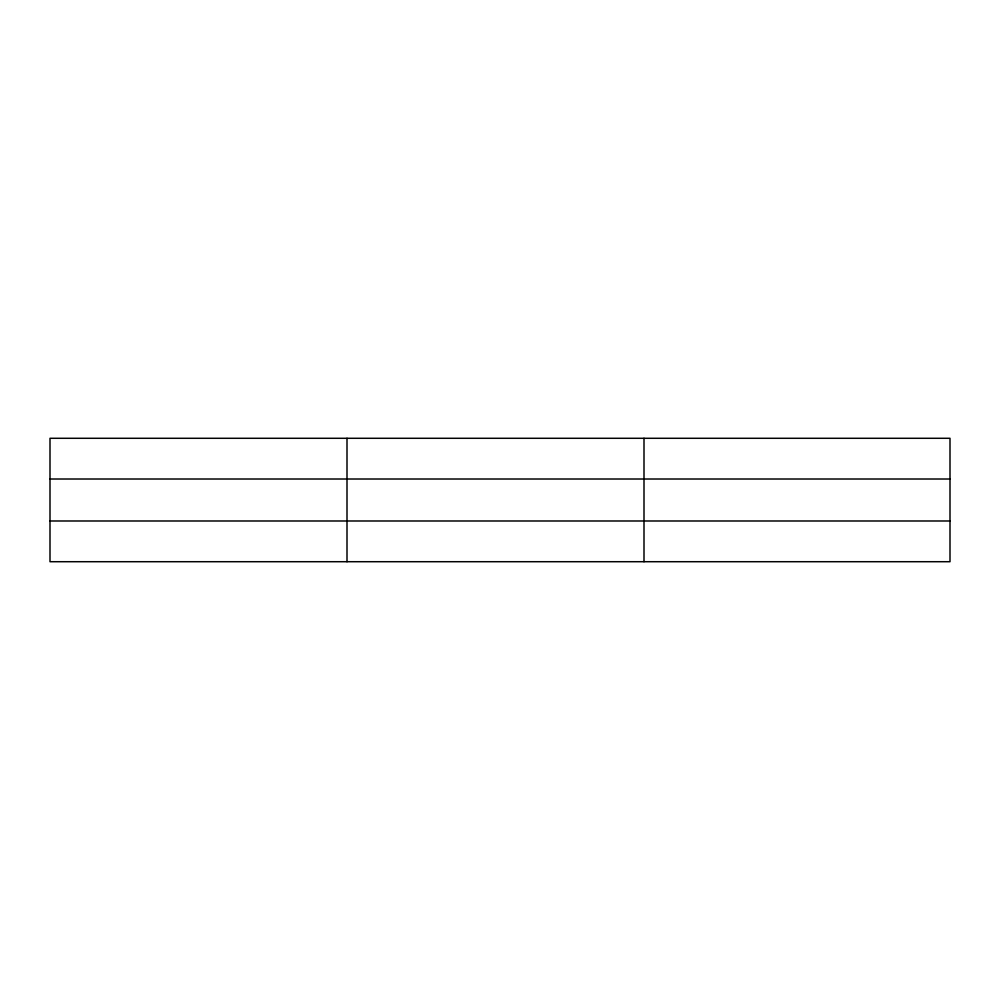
<?xml version="1.0" encoding="UTF-8"?>
<svg xmlns="http://www.w3.org/2000/svg" width="1000" height="1000" viewBox="0 0 1000 1000"><rect width="100%" height="100%" fill="white"/><g stroke="black" fill="none" stroke-linecap="round" stroke-linejoin="round"><path stroke-width="1.5" d="M644 438.288L644 561.712M950 520.988L950 561.712L50 561.712L50 438.288L950 438.288L950 520.988L50 520.988M50 479.012L950 479.012M347 438.288L347 561.712"/></g></svg>
